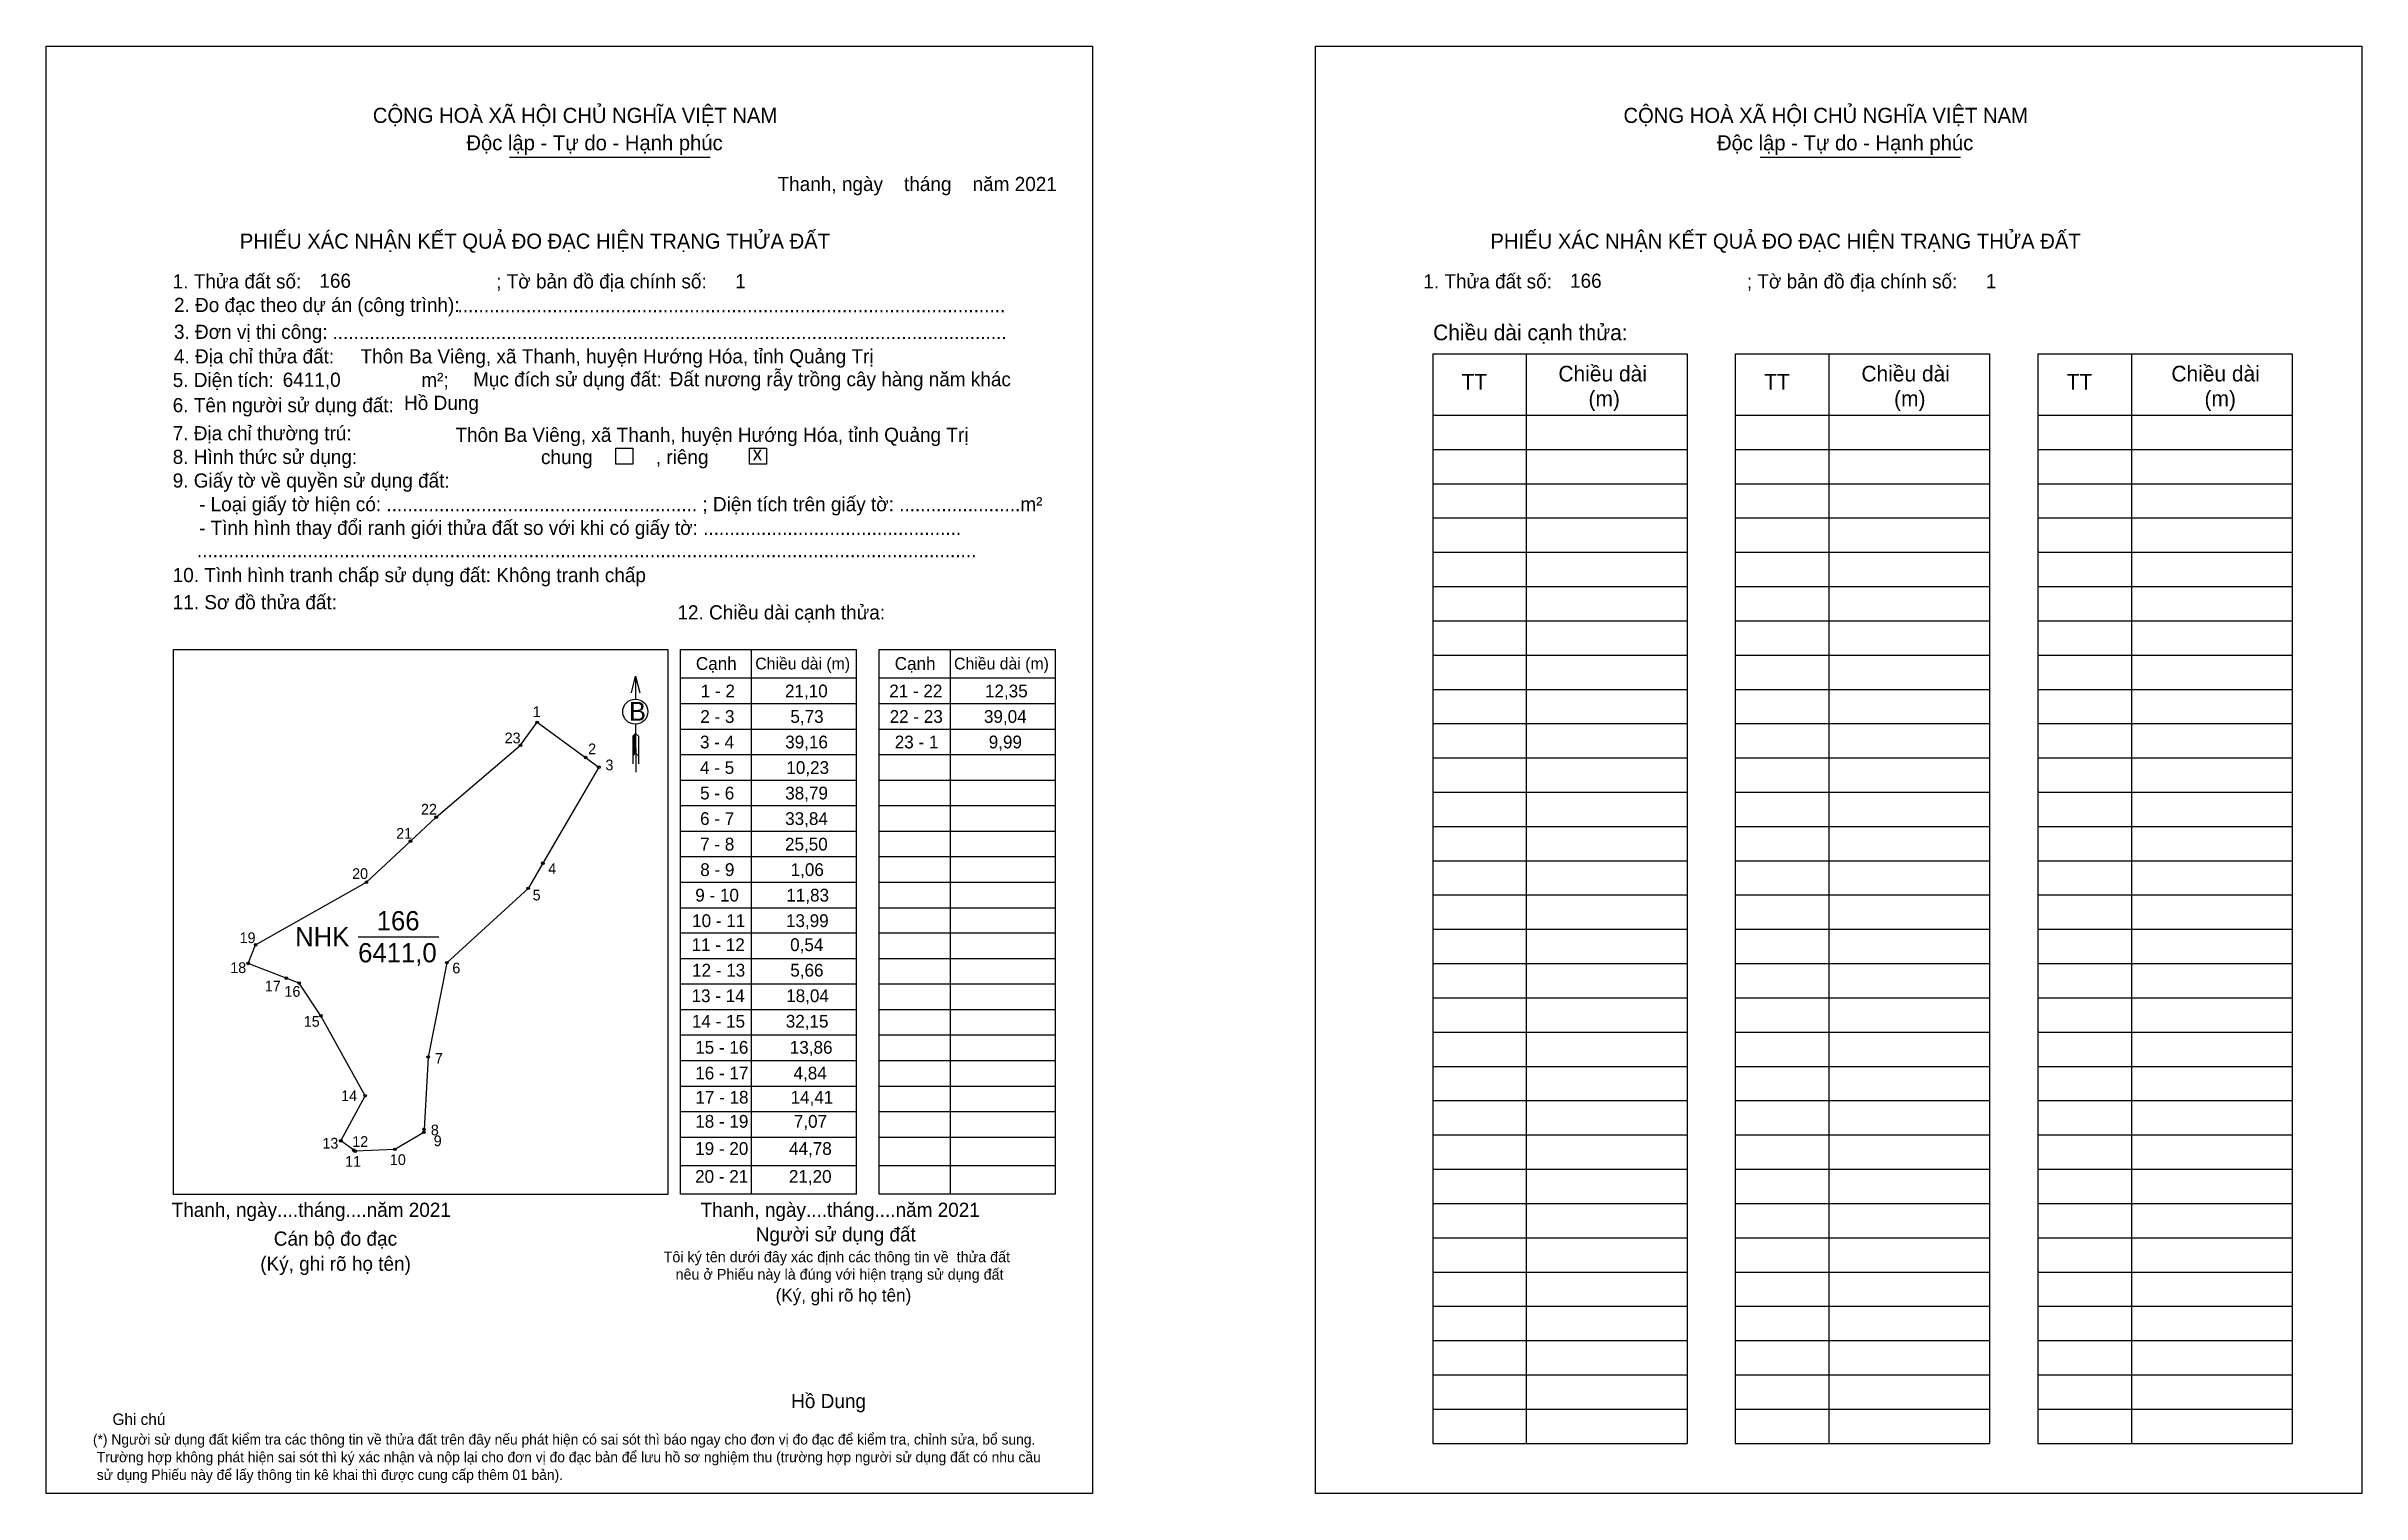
# Model space of a CAD drawing. Extents: x 545829 to 546644, y 1826137 to 1826646.
import ezdxf

# ---------------------------------------------------------------- set-up
doc = ezdxf.new("R2010")
doc.units = 0
for name, color, linetype in [('CanhThua', 7, 'Continuous'), ('kqddKhungInTrang1', 7, 'Continuous'), ('kqddKhungInTrang2', 7, 'Continuous'), ('kqddNoiDung', 7, 'Continuous'), ('kqddTemplate', 7, 'Continuous'), ('MocDinhThua', 7, 'Continuous'), ('NhanDiaChinhThua', 7, 'Continuous'), ('SoHieuDinhThua', 7, 'Continuous')]:
    doc.layers.add(name, color=color, linetype=linetype)

msp = doc.modelspace()

# ---------------------------------------------------------------- linework, layer by layer
at = {"layer": 'CanhThua'}
for p, q in [((545996.24, 1826400.22), (546002.11, 1826408.3)), ((546002.11, 1826408.3), (546019.18, 1826395.9)), ((545966.53, 1826374.9), (545996.24, 1826400.22)), ((546023.81, 1826392.53), (546004.09, 1826358.7)), ((546019.18, 1826395.9), (546023.81, 1826392.53)), ((545957.5, 1826366.47), (545966.53, 1826374.9)), ((545942, 1826352), (545957.5, 1826366.47)), ((545903, 1826330), (545942, 1826352)), ((546004.09, 1826358.7), (545998.94, 1826349.86)), ((545998.94, 1826349.86), (545970.31, 1826323.68)), ((545900.34, 1826323.45), (545903, 1826330)), ((545913.79, 1826318.27), (545900.34, 1826323.45)), ((545918.31, 1826316.53), (545913.79, 1826318.27)), ((545970.31, 1826323.68), (545963.72, 1826290.49)), ((545926, 1826305), (545918.31, 1826316.53)), ((545941.57, 1826276.87), (545926, 1826305)), ((545963.72, 1826290.49), (545962.28, 1826265.03)), ((545933, 1826261), (545941.57, 1826276.87)), ((545962.21, 1826263.98), (545952, 1826258)), ((545962.28, 1826265.03), (545962.21, 1826263.98)), ((545937.59, 1826257.68), (545933, 1826261)), ((545938.02, 1826257.37), (545937.59, 1826257.68)), ((545952, 1826258), (545938.02, 1826257.37))]:
    msp.add_line(p, q, dxfattribs=at)
at = {"layer": 'kqddKhungInTrang1'}
msp.add_lwpolyline([(545829.3, 1826646.21), (546197.6, 1826646.21), (546197.6, 1826136.82), (545829.3, 1826136.82)], close=True, dxfattribs=at)
at = {"layer": 'kqddKhungInTrang2'}
msp.add_lwpolyline([(546276.16, 1826646.21), (546644.45, 1826646.21), (546644.45, 1826136.82), (546276.16, 1826136.82)], close=True, dxfattribs=at)
at = {"layer": 'kqddTemplate'}
for p, q in [((545992.43, 1826607.22), (546062.97, 1826607.22)), ((546432.72, 1826607.22), (546503.26, 1826607.22)), ((546317.39, 1826537.99), (546406.94, 1826537.98)), ((546317.39, 1826537.99), (546317.39, 1826154.5)), ((546350.34, 1826537.98), (546350.34, 1826154.5)), ((546406.94, 1826537.98), (546406.94, 1826154.5)), ((546423.9, 1826537.98), (546423.9, 1826154.5)), ((546423.9, 1826537.98), (546513.45, 1826537.98)), ((546456.86, 1826537.98), (546456.86, 1826154.5)), ((546513.45, 1826537.98), (546513.45, 1826154.5)), ((546530.42, 1826537.98), (546530.42, 1826154.5)), ((546530.42, 1826537.98), (546619.97, 1826537.98)), ((546563.38, 1826537.98), (546563.38, 1826154.5)), ((546619.97, 1826537.98), (546619.97, 1826154.5)), ((546317.39, 1826516.4), (546406.94, 1826516.4)), ((546423.9, 1826516.4), (546513.45, 1826516.4)), ((546530.42, 1826516.4), (546619.97, 1826516.4)), ((546317.39, 1826504.34), (546406.94, 1826504.34)), ((546423.9, 1826504.34), (546513.45, 1826504.34)), ((546530.42, 1826504.34), (546619.97, 1826504.34)), ((546317.39, 1826492.28), (546406.94, 1826492.28)), ((546423.9, 1826492.28), (546513.45, 1826492.28)), ((546530.42, 1826492.28), (546619.97, 1826492.28)), ((546317.39, 1826480.21), (546406.94, 1826480.21)), ((546423.9, 1826480.21), (546513.45, 1826480.21)), ((546530.42, 1826480.21), (546619.97, 1826480.21)), ((546317.39, 1826468.15), (546406.94, 1826468.15)), ((546423.9, 1826468.15), (546513.45, 1826468.15)), ((546530.42, 1826468.15), (546619.97, 1826468.15)), ((546317.39, 1826456.09), (546406.94, 1826456.09)), ((546423.9, 1826456.09), (546513.45, 1826456.09)), ((546530.42, 1826456.09), (546619.97, 1826456.09)), ((546317.39, 1826444.02), (546406.94, 1826444.02)), ((546423.9, 1826444.02), (546513.45, 1826444.02)), ((546530.42, 1826444.02), (546619.97, 1826444.02)), ((546052.55, 1826433.93), (546114.59, 1826433.93)), ((546052.55, 1826242.24), (546052.55, 1826433.93)), ((546077.5, 1826433.93), (546077.5, 1826242.24)), ((546114.59, 1826242.24), (546114.59, 1826433.93)), ((546122.54, 1826433.93), (546184.58, 1826433.93)), ((546122.54, 1826242.24), (546122.54, 1826433.93)), ((546147.49, 1826433.93), (546147.49, 1826242.24)), ((546184.58, 1826242.24), (546184.58, 1826433.93)), ((546036.74, 1826424.51), (546036.76, 1826416.47)), ((546317.39, 1826431.96), (546406.94, 1826431.96)), ((546423.9, 1826431.96), (546513.45, 1826431.96)), ((546530.42, 1826431.96), (546619.97, 1826431.96)), ((546052.55, 1826423.9), (546114.59, 1826423.9)), ((546122.54, 1826423.9), (546184.58, 1826423.9)), ((546317.39, 1826419.9), (546406.94, 1826419.9)), ((546423.9, 1826419.9), (546513.45, 1826419.9)), ((546530.42, 1826419.9), (546619.97, 1826419.9)), ((546052.55, 1826414.92), (546114.59, 1826414.92)), ((546122.54, 1826414.92), (546184.58, 1826414.92)), ((546317.39, 1826407.83), (546406.94, 1826407.83)), ((546423.9, 1826407.83), (546513.45, 1826407.83)), ((546530.42, 1826407.83), (546619.97, 1826407.83)), ((546036.78, 1826404.38), (546035.74, 1826403.39)), ((546036.78, 1826403.92), (546035.74, 1826402.93)), ((546036.78, 1826403.46), (546035.74, 1826402.47)), ((546035.74, 1826403.39), (546035.74, 1826393.69)), ((546036.78, 1826403), (546035.74, 1826402.01)), ((546036.78, 1826402.54), (546035.74, 1826401.55)), ((546036.78, 1826402.08), (546035.74, 1826401.09)), ((546036.78, 1826401.62), (546035.74, 1826400.63)), ((546036.78, 1826401.17), (546035.74, 1826400.18)), ((546036.78, 1826400.71), (546035.74, 1826399.72)), ((546036.78, 1826400.25), (546035.74, 1826399.26)), ((546036.78, 1826399.79), (546035.74, 1826398.8)), ((546036.77, 1826407.63), (546036.8, 1826390.7)), ((546036.78, 1826404.38), (546037.83, 1826403.39)), ((546037.83, 1826403.39), (546037.83, 1826393.69)), ((546052.55, 1826405.93), (546114.59, 1826405.93)), ((546122.54, 1826405.93), (546184.58, 1826405.93)), ((546036.78, 1826399.33), (546035.74, 1826398.34)), ((546036.79, 1826398.87), (546035.74, 1826397.88)), ((546036.79, 1826398.41), (546035.74, 1826397.42)), ((546036.79, 1826397.95), (546035.74, 1826396.96)), ((546036.79, 1826397.49), (546035.74, 1826396.5)), ((546036.79, 1826397.49), (546037.83, 1826396.5)), ((546052.55, 1826396.95), (546114.59, 1826396.95)), ((546122.54, 1826396.95), (546184.58, 1826396.95)), ((546317.39, 1826395.77), (546406.94, 1826395.77)), ((546423.9, 1826395.77), (546513.45, 1826395.77)), ((546530.42, 1826395.77), (546619.97, 1826395.77)), ((546052.55, 1826387.97), (546114.59, 1826387.97)), ((546122.54, 1826387.97), (546184.58, 1826387.97)), ((546317.39, 1826383.71), (546406.94, 1826383.71)), ((546423.9, 1826383.71), (546513.45, 1826383.71)), ((546530.42, 1826383.71), (546619.97, 1826383.71)), ((546052.55, 1826378.98), (546114.59, 1826378.98)), ((546122.54, 1826378.98), (546184.58, 1826378.98)), ((546052.55, 1826370), (546114.59, 1826370)), ((546122.54, 1826370), (546184.58, 1826370)), ((546317.39, 1826371.64), (546406.94, 1826371.64)), ((546423.9, 1826371.64), (546513.45, 1826371.64)), ((546530.42, 1826371.64), (546619.97, 1826371.64)), ((546052.55, 1826361.02), (546114.59, 1826361.02)), ((546122.54, 1826361.02), (546184.58, 1826361.02)), ((546317.39, 1826359.58), (546406.94, 1826359.58)), ((546423.9, 1826359.58), (546513.45, 1826359.58)), ((546530.42, 1826359.58), (546619.97, 1826359.58)), ((546052.55, 1826352.03), (546114.59, 1826352.03)), ((546122.54, 1826352.03), (546184.58, 1826352.03)), ((546052.55, 1826343.05), (546114.59, 1826343.05)), ((546122.54, 1826343.05), (546184.58, 1826343.05)), ((546317.39, 1826347.52), (546406.94, 1826347.52)), ((546423.9, 1826347.52), (546513.45, 1826347.52)), ((546530.42, 1826347.52), (546619.97, 1826347.52)), ((546317.39, 1826335.45), (546406.94, 1826335.45)), ((546423.9, 1826335.45), (546513.45, 1826335.45)), ((546530.42, 1826335.45), (546619.97, 1826335.45)), ((546114.59, 1826334.07), (546052.55, 1826334.07)), ((546184.58, 1826334.07), (546122.54, 1826334.07)), ((546114.59, 1826325.08), (546052.55, 1826325.08)), ((546184.58, 1826325.08), (546122.54, 1826325.08)), ((546317.39, 1826323.39), (546406.94, 1826323.39)), ((546423.9, 1826323.39), (546513.45, 1826323.39)), ((546530.42, 1826323.39), (546619.97, 1826323.39)), ((546114.59, 1826316.1), (546052.55, 1826316.1)), ((546184.58, 1826316.1), (546122.54, 1826316.1)), ((546317.39, 1826311.33), (546406.94, 1826311.33)), ((546423.9, 1826311.33), (546513.45, 1826311.33)), ((546530.42, 1826311.33), (546619.97, 1826311.33)), ((546114.59, 1826307.12), (546052.55, 1826307.12)), ((546184.58, 1826307.12), (546122.54, 1826307.12)), ((546114.59, 1826298.14), (546052.55, 1826298.14)), ((546184.58, 1826298.14), (546122.54, 1826298.14)), ((546317.39, 1826299.26), (546406.94, 1826299.26)), ((546423.9, 1826299.26), (546513.45, 1826299.26)), ((546530.42, 1826299.26), (546619.97, 1826299.26)), ((546114.59, 1826289.15), (546052.55, 1826289.15)), ((546184.58, 1826289.15), (546122.54, 1826289.15)), ((546317.39, 1826287.2), (546406.94, 1826287.2)), ((546423.9, 1826287.2), (546513.45, 1826287.2)), ((546530.42, 1826287.2), (546619.97, 1826287.2)), ((546114.59, 1826280.17), (546052.55, 1826280.17)), ((546184.58, 1826280.17), (546122.54, 1826280.17)), ((546114.59, 1826271.19), (546052.55, 1826271.19)), ((546184.58, 1826271.19), (546122.54, 1826271.19)), ((546317.39, 1826275.14), (546406.94, 1826275.14)), ((546423.9, 1826275.14), (546513.45, 1826275.14)), ((546530.42, 1826275.14), (546619.97, 1826275.14)), ((546114.59, 1826262.2), (546052.55, 1826262.2)), ((546184.58, 1826262.2), (546122.54, 1826262.2)), ((546317.39, 1826263.07), (546406.94, 1826263.07)), ((546423.9, 1826263.07), (546513.45, 1826263.07)), ((546530.42, 1826263.07), (546619.97, 1826263.07)), ((546114.59, 1826252.22), (546052.55, 1826252.22)), ((546184.58, 1826252.22), (546122.54, 1826252.22)), ((546317.39, 1826251.01), (546406.94, 1826251.01)), ((546423.9, 1826251.01), (546513.45, 1826251.01)), ((546530.42, 1826251.01), (546619.97, 1826251.01)), ((546114.59, 1826242.24), (546052.55, 1826242.24)), ((546184.58, 1826242.24), (546122.54, 1826242.24)), ((546317.39, 1826238.95), (546406.94, 1826238.95)), ((546423.9, 1826238.95), (546513.45, 1826238.95)), ((546530.42, 1826238.95), (546619.97, 1826238.95)), ((546317.39, 1826226.88), (546406.94, 1826226.88)), ((546423.9, 1826226.88), (546513.45, 1826226.88)), ((546530.42, 1826226.88), (546619.97, 1826226.88)), ((546317.39, 1826214.82), (546406.94, 1826214.82)), ((546423.9, 1826214.82), (546513.45, 1826214.82)), ((546530.42, 1826214.82), (546619.97, 1826214.82)), ((546317.39, 1826202.76), (546406.94, 1826202.76)), ((546423.9, 1826202.76), (546513.45, 1826202.76)), ((546530.42, 1826202.76), (546619.97, 1826202.76)), ((546317.39, 1826190.69), (546406.94, 1826190.69)), ((546423.9, 1826190.69), (546513.45, 1826190.69)), ((546530.42, 1826190.69), (546619.97, 1826190.69)), ((546317.39, 1826178.63), (546406.94, 1826178.63)), ((546423.9, 1826178.63), (546513.45, 1826178.63)), ((546530.42, 1826178.63), (546619.97, 1826178.63)), ((546317.39, 1826166.57), (546406.94, 1826166.57)), ((546423.9, 1826166.57), (546513.45, 1826166.57)), ((546530.42, 1826166.57), (546619.97, 1826166.57)), ((546317.39, 1826154.5), (546406.94, 1826154.5)), ((546423.9, 1826154.5), (546513.45, 1826154.5)), ((546530.42, 1826154.5), (546619.97, 1826154.5))]:
    msp.add_line(p, q, dxfattribs=at)
for points in [[(546029.76, 1826504.74), (546035.75, 1826504.74), (546035.75, 1826499.15), (546029.76, 1826499.15)], [(546076.89, 1826504.74), (546082.88, 1826504.74), (546082.88, 1826499.15), (546076.89, 1826499.15)], [(545874.11, 1826433.93), (546048.13, 1826433.93), (546048.13, 1826242.07), (545874.11, 1826242.07)]]:
    msp.add_lwpolyline(points, close=True, dxfattribs=at)
msp.add_lwpolyline([(546035.3, 1826418.69), (546036.74, 1826424.51), (546038.21, 1826418.69)], dxfattribs=at)
msp.add_circle((546036.65, 1826412.05), 4.42, dxfattribs=at)
at = {"layer": 'MocDinhThua'}
for centre in [(546002.11, 1826408.3), (545996.24, 1826400.22), (546019.18, 1826395.9), (546023.81, 1826392.53), (545966.53, 1826374.9), (545957.5, 1826366.47), (546004.09, 1826358.7), (545942, 1826352), (545998.94, 1826349.86), (545903, 1826330), (545900.34, 1826323.45), (545913.79, 1826318.27), (545970.31, 1826323.68), (545918.31, 1826316.53), (545926, 1826305), (545963.72, 1826290.49), (545941.57, 1826276.87), (545933, 1826261), (545962.21, 1826263.98), (545962.28, 1826265.03), (545937.59, 1826257.68), (545938.02, 1826257.37), (545952, 1826258)]:
    msp.add_circle(centre, 0.453, dxfattribs=at)
at = {"layer": 'NhanDiaChinhThua'}
msp.add_line((545939.08, 1826332.84), (545967.51, 1826332.84), dxfattribs=at)

# ---------------------------------------------------------------- texts
at = {"layer": 'kqddNoiDung'}
for s, height, p in [('Thanh, ngày    tháng    năm 2021  ', 4.9907, (546086.76, 1826595.27)), ('166', 4.991, (545925.44, 1826561.22)), ('1', 4.99, (546071.81, 1826561.06)), ('166', 4.991, (546365.74, 1826561.22)), ('1', 4.99, (546512.1, 1826561.06)), ('........................................................................................................', 4.99069, (545974.07, 1826552.61)), ('................................................................................................................................', 4.99069, (545930.06, 1826543.16)), ('6411,0', 4.991, (545912.52, 1826526.37)), ('Đất nương rẫy trồng cây hàng năm khác', 4.9907, (546048.76, 1826526.56)), ('Hồ Dung', 4.991, (545955.26, 1826518.25)), ('Thôn Ba Viêng, xã Thanh, huyện Hướng Hóa, tỉnh Quảng Trị', 4.9907, (545973.34, 1826507)), ('x', 4.99, (546077.99, 1826500.45)), ('1 - 2', 4.492, (546059.72, 1826417.08)), ('21,10', 4.492, (546089.37, 1826417.08)), ('21 - 22', 4.492, (546126.07, 1826417.08)), ('12,35', 4.492, (546159.77, 1826417.08)), ('2 - 3', 4.492, (546059.54, 1826408.1)), ('5,73', 4.492, (546091.27, 1826408.1)), ('22 - 23', 4.492, (546126.21, 1826408.1)), ('39,04', 4.492, (546159.41, 1826408.1)), ('3 - 4', 4.492, (546059.44, 1826399.12)), ('39,16', 4.492, (546089.44, 1826399.12)), ('23 - 1', 4.492, (546128, 1826399.12)), ('9,99', 4.492, (546161.1, 1826399.12)), ('4 - 5', 4.492, (546059.46, 1826390.13)), ('10,23', 4.492, (546089.84, 1826390.13)), ('5 - 6', 4.492, (546059.48, 1826381.15)), ('38,79', 4.492, (546089.45, 1826381.15)), ('6 - 7', 4.492, (546059.48, 1826372.17)), ('33,84', 4.492, (546089.43, 1826372.17)), ('7 - 8', 4.492, (546059.5, 1826363.18)), ('25,50', 4.492, (546089.37, 1826363.18)), ('8 - 9', 4.492, (546059.53, 1826354.2)), ('1,06', 4.492, (546091.35, 1826354.2)), ('9 - 10', 4.492, (546057.78, 1826345.22)), ('11,83', 4.492, (546089.84, 1826345.22)), ('10 - 11', 4.492, (546056.67, 1826336.24)), ('13,99', 4.492, (546089.71, 1826336.24)), ('11 - 12', 4.492, (546056.51, 1826327.79)), ('0,54', 4.492, (546091.18, 1826327.79)), ('12 - 13', 4.492, (546056.65, 1826318.81)), ('5,66', 4.492, (546091.23, 1826318.81)), ('13 - 14', 4.492, (546056.48, 1826309.82)), ('18,04', 4.492, (546089.79, 1826309.82)), ('14 - 15', 4.492, (546056.59, 1826300.84)), ('32,15', 4.492, (546089.64, 1826300.84)), ('15 - 16', 4.492, (546057.76, 1826291.66)), ('13,86', 4.492, (546091.06, 1826291.66)), ('16 - 17', 4.492, (546057.78, 1826282.6)), ('4,84', 4.492, (546092.37, 1826282.6)), ('17 - 18', 4.492, (546057.82, 1826274.1)), ('14,41', 4.492, (546091.34, 1826274.1)), ('18 - 19', 4.492, (546057.77, 1826265.61)), ('7,07', 4.492, (546092.48, 1826265.61)), ('19 - 20', 4.492, (546057.75, 1826256.05)), ('44,78', 4.492, (546090.79, 1826256.05)), ('20 - 21', 4.492, (546057.72, 1826246.23)), ('21,20', 4.492, (546090.74, 1826246.23)), ('Thanh, ngày....tháng....năm 2021', 4.9907, (545873.43, 1826234.24)), ('Thanh, ngày....tháng....năm 2021', 4.9907, (546059.65, 1826234.24)), ('Hồ Dung', 4.991, (546091.53, 1826166.93))]:
    msp.add_text(s, height=height, dxfattribs=at).set_placement(p)
at = {"layer": 'kqddTemplate'}
for s, height, p in [('CỘNG HOÀ XÃ HỘI CHỦ NGHĨA VIỆT NAM', 5.3234, (545944.26, 1826619.24)), ('CỘNG HOÀ XÃ HỘI CHỦ NGHĨA VIỆT NAM', 5.3234, (546384.56, 1826619.24)), ('Độc lập - Tự do - Hạnh phúc', 5.3234, (545977.19, 1826609.61)), ('Độc lập - Tự do - Hạnh phúc', 5.3234, (546417.48, 1826609.61)), ('PHIẾU XÁC NHẬN KẾT QUẢ ĐO ĐẠC HIỆN TRẠNG THỬA ĐẤT', 5.3234, (545897.43, 1826574.99)), ('PHIẾU XÁC NHẬN KẾT QUẢ ĐO ĐẠC HIỆN TRẠNG THỬA ĐẤT', 5.3234, (546337.72, 1826574.99)), ('1. Thửa đất số:                                     ; Tờ bản đồ địa chính số:', 4.9907, (545873.8, 1826561.01)), ('1. Thửa đất số:                                     ; Tờ bản đồ địa chính số:', 4.9907, (546314.1, 1826561.01)), ('2. Đo đạc theo dự án (công trình): ', 4.9907, (545874.25, 1826552.7)), ('3. Đơn vị thi công: ', 4.9907, (545874.24, 1826543.26)), ('Chiều dài cạnh thửa:', 5.5147, (546317.54, 1826542.75)), ('4. Địa chỉ thửa đất:     Thôn Ba Viêng, xã Thanh, huyện Hướng Hóa, tỉnh Quảng Trị', 4.9907, (545874.25, 1826534.62)), ('5. Diện tích:                            m²; ', 4.9907, (545873.8, 1826526.3)), ('Mục đích sử dụng đất:', 4.9907, (545979.57, 1826526.51)), ('TT', 5.515, (546327.56, 1826525.4)), ('Chiều dài', 5.515, (546361.65, 1826528.25)), ('TT', 5.515, (546434.08, 1826525.4)), ('Chiều dài', 5.515, (546468.32, 1826528.25)), ('TT', 5.515, (546540.6, 1826525.4)), ('Chiều dài', 5.515, (546577.45, 1826528.25)), ('6. Tên người sử dụng đất:', 4.9907, (545873.8, 1826517.43)), ('(m)', 5.515, (546372.24, 1826519.48)), ('(m)', 5.515, (546479.83, 1826519.48)), ('(m)', 5.515, (546589.12, 1826519.48)), ('7. Địa chỉ thường trú:', 4.9907, (545873.8, 1826507.54)), ('8. Hình thức sử dụng:', 4.9907, (545873.8, 1826499.22)), ('chung            , riêng', 4.9907, (546003.46, 1826499.17)), ('9. Giấy tờ về quyền sử dụng đất:', 4.9907, (545873.8, 1826490.9)), ('     - Loại giấy tờ hiện có: ........................................................... ; Diện tích trên giấy tờ: .......................m²', 4.99069, (545873.8, 1826482.59)), ('     - Tình hình thay đổi ranh giới thửa đất so với khi có giấy tờ: .................................................', 4.99069, (545873.8, 1826474.27)), ('....................................................................................................................................................', 4.99069, (545882.34, 1826466.37)), ('10. Tình hình tranh chấp sử dụng đất: Không tranh chấp', 4.9907, (545873.8, 1826457.63)), ('11. Sơ đồ thửa đất:', 4.9907, (545873.8, 1826448.07)), ('12. Chiều dài cạnh thửa:', 4.9907, (546051.5, 1826444.5)), ('Cạnh', 4.492, (546058, 1826426.75)), ('Chiều dài (m)', 4.1589, (546078.9, 1826426.9)), ('Cạnh', 4.492, (546127.99, 1826426.75)), ('Chiều dài (m)', 4.1589, (546148.89, 1826426.9)), ('B', 6.65, (546034.47, 1826408.84)), ('Cán bộ đo đạc', 4.9907, (545909.39, 1826224.09)), ('Người sử dụng đất', 4.9907, (546079.06, 1826225.59)), ('(Ký, ghi rõ họ tên)', 4.9907, (545904.62, 1826215.27)), ('Tôi ký tên dưới đây xác định các thông tin về  thửa đất ', 3.773, (546046.63, 1826218.27)), ('nêu ở Phiếu này là đúng với hiện trạng sử dụng đất', 3.773, (546050.84, 1826212.14)), ('(Ký, ghi rõ họ tên)', 4.4916, (546086.08, 1826204.43)), ('Ghi chú', 4.042, (545852.6, 1826161)), ('(*) Người sử dụng đất kiểm tra các thông tin về thửa đất trên đây nếu phát hiện có sai sót thì báo ngay cho đơn vị đo đạc để kiểm tra, chỉnh sửa, bổ sung.', 3.63821, (545845.72, 1826154.11)), (' Trường hợp không phát hiện sai sót thì ký xác nhận và nộp lại cho đơn vị đo đạc bản để lưu hồ sơ nghiệm thu (trường hợp người sử dụng đất có nhu cầu', 3.63821, (545845.72, 1826147.88)), (' sử dụng Phiếu này để lấy thông tin kê khai thì được cung cấp thêm 01 bản).', 3.6382, (545845.72, 1826141.66))]:
    msp.add_text(s, height=height, dxfattribs=at).set_placement(p)
at = {"layer": 'NhanDiaChinhThua'}
for s, p in [('NHK', (545916.91, 1826329.46)), ('166', (545945.63, 1826335.09)), ('6411,0', (545939.09, 1826323.83))]:
    msp.add_text(s, height=6.76, dxfattribs=at).set_placement(p)
at = {"layer": 'SoHieuDinhThua'}
for s, height, p in [('1', 3.77, (546000.54, 1826410.14)), ('23', 3.773, (545990.66, 1826400.9)), ('2', 3.77, (546020.07, 1826397.06)), ('3', 3.77, (546026.16, 1826391.41)), ('22', 3.773, (545961.22, 1826375.83)), ('21', 3.773, (545952.48, 1826367.34)), ('20', 3.773, (545936.97, 1826353.16)), ('4', 3.77, (546006.01, 1826354.91)), ('5', 3.77, (546000.52, 1826345.61)), ('19', 3.773, (545897.35, 1826330.61)), ('18', 3.773, (545894.06, 1826320.06)), ('6', 3.77, (545972.25, 1826319.94)), ('17', 3.773, (545906.23, 1826313.58)), ('16', 3.773, (545913.14, 1826311.7)), ('15', 3.773, (545919.95, 1826301.15)), ('7', 3.77, (545966.12, 1826288.13)), ('14', 3.773, (545933.11, 1826274.96)), ('13', 3.773, (545926.51, 1826258.27)), ('12', 3.773, (545937.01, 1826258.86)), ('8', 3.77, (545964.69, 1826262.93)), ('9', 3.77, (545965.69, 1826259.13)), ('11', 3.773, (545934.5, 1826251.87)), ('10', 3.773, (545950.26, 1826252.49))]:
    msp.add_text(s, height=height, dxfattribs=at).set_placement(p)

doc.saveas('drawing.dxf')
